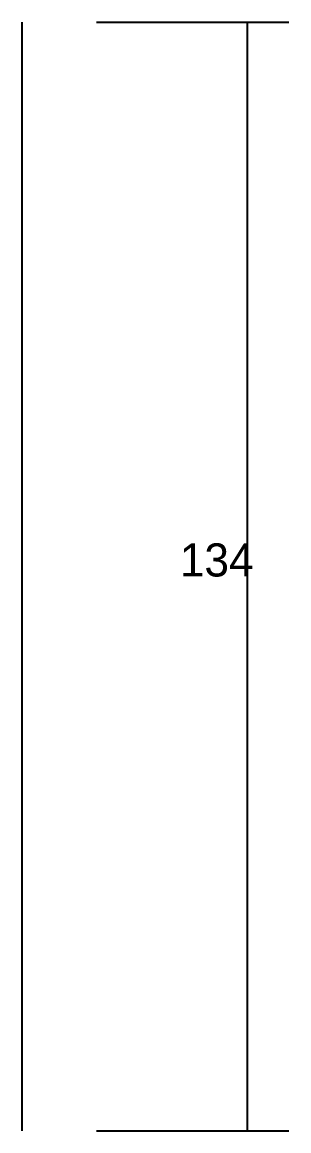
# Model space of a CAD drawing. Header units: metres. Extents: x 6391 to 8805, y 9014 to 10387.
# Drawn here: x 7037.2 to 7069.5, y 9014.5 to 9148.5 of the extents above; entities that cross this region are included whole.
import ezdxf

# ---------------------------------------------------------------- set-up
doc = ezdxf.new("R2010")
doc.units = ezdxf.units.M
doc.layers.add('Cota Seção (2x)', color=4, linetype='Continuous')
doc.layers.add('SARR_2.2x7', color=40, linetype='Continuous')

msp = doc.modelspace()

# ---------------------------------------------------------------- linework, layer by layer
at = {"layer": 'Cota Seção (2x)'}
for p, q in [((7046.2, 9148.5), (7069.5, 9148.5)), ((7064.5, 9014.5), (7064.5, 9148.5)), ((7046.2, 9014.5), (7069.5, 9014.5))]:
    msp.add_line(p, q, dxfattribs=at)
at = {"layer": 'SARR_2.2x7'}
msp.add_line((7037.2, 9014.5), (7037.2, 9148.5), dxfattribs=at)

# ---------------------------------------------------------------- texts
at = {"layer": 'Cota Seção (2x)'}
msp.add_text('134', height=4, dxfattribs=at).set_placement((7056.3, 9081.5))

doc.saveas('drawing.dxf')
